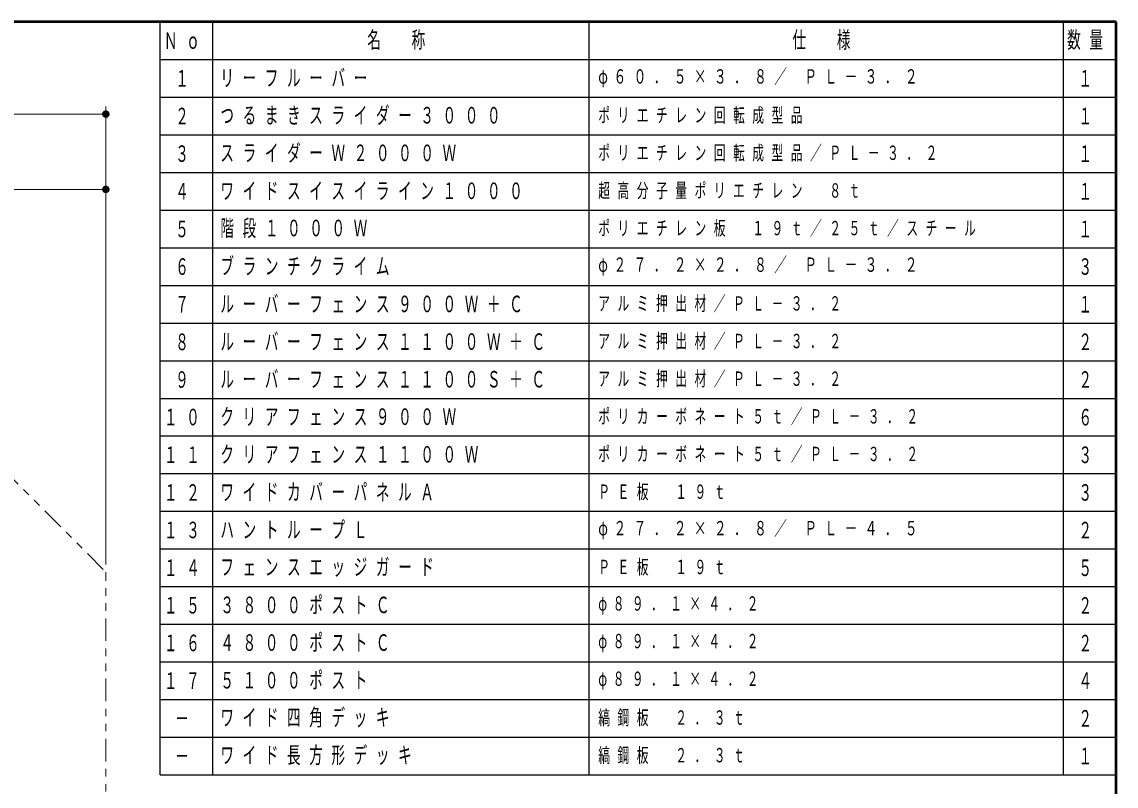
# Model space of a CAD drawing. Units: millimetres on the paper. Extents: x -385 to 0, y -594 to 267.
# Drawn here: x -145.4 to 0, y 165.5 to 267 of the extents above; entities that cross this region are included whole.
import ezdxf
from ezdxf.enums import TextEntityAlignment as Align

# ---------------------------------------------------------------- set-up
doc = ezdxf.new("R2010")
doc.units = ezdxf.units.MM
doc.linetypes.add('USER3', pattern=[8, 3, -1, 1, -1, 1, -1])
doc.layers.add('LY_1', color=7, linetype='Continuous', lineweight=25)
doc.styles.add('ＭＳ ゴシック', font='')
doc.styles.get('ＭＳ ゴシック').set_extended_font_data('MS Gothic')

# ---------------------------------------------------------------- blocks, each defined once
blk = doc.blocks.new('filled_dot')
at = {"color": 0, "linetype": 'Continuous', "lineweight": -2, "const_width": 1.25}
blk.add_lwpolyline([(-0.625, 0, 1), (0.625, 0, 1)], format="xyb", close=True, dxfattribs=at)

msp = doc.modelspace()

# ---------------------------------------------------------------- linework, layer by layer
at = {"layer": 'LY_1', "lineweight": 50}
for p, q in [((0, 267), (-385, 267)), ((0, 0), (0, 267))]:
    msp.add_line(p, q, dxfattribs=at)
at = {"layer": 'LY_1'}
for p, q in [((-127, 167), (-127, 267)), ((-120, 167), (-120, 267)), ((-70, 167), (-70, 267)), ((-7, 167), (-7, 267)), ((-127, 262), (0, 262)), ((-127, 257), (0, 257)), ((-127, 252), (0, 252)), ((-127, 247), (0, 247)), ((-127, 242), (0, 242)), ((-127, 237), (0, 237)), ((-127, 232), (0, 232)), ((-127, 227), (0, 227)), ((-127, 222), (0, 222)), ((-127, 217), (0, 217)), ((-127, 212), (0, 212)), ((-127, 207), (0, 207)), ((-127, 202), (0, 202)), ((-127, 197), (0, 197)), ((-127, 192), (0, 192)), ((-127, 187), (0, 187)), ((-127, 182), (0, 182)), ((-127, 177), (0, 177)), ((-127, 172), (0, 172)), ((-127, 167), (0, 167))]:
    msp.add_line(p, q, dxfattribs=at)
at = {"layer": 'LY_1', "lineweight": 13}
for p, q in [((-346.148, 254.749), (-134.22, 254.749)), ((-134.22, 245.749), (-134.22, 255.749)), ((-134.22, 194.934), (-134.22, 245.749)), ((-167.554, 244.749), (-134.22, 244.749))]:
    msp.add_line(p, q, dxfattribs=at)
at = {"layer": 'LY_1', "linetype": 'USER3', "lineweight": 13}
for p in [(-153.649, 213.363), (-134.22, 152.778)]:
    msp.add_line(p, (-134.22, 193.934), dxfattribs=at)

# ---------------------------------------------------------------- block references
at = {"layer": 'LY_1', "lineweight": 13, "xscale": 0.4, "yscale": 0.4, "rotation": 180}
for p in [(-134.22, 254.749), (-134.22, 244.749)]:
    msp.add_blockref('filled_dot', p, dxfattribs=at)

# ---------------------------------------------------------------- texts
at = {"layer": 'LY_1', "style": 'ＭＳ ゴシック', "width": 0.6}
for s, p in [('１', (-125, 259.5)), ('１', (-5, 259.5)), ('２', (-125, 254.5)), ('１', (-5, 254.5)), ('３', (-125, 249.5)), ('１', (-5, 249.5)), ('４', (-125, 244.5)), ('１', (-5, 244.5)), ('５', (-125, 239.5)), ('１', (-5, 239.5)), ('６', (-125, 234.5)), ('３', (-5, 234.5)), ('７', (-125, 229.5)), ('１', (-5, 229.5)), ('８', (-125, 224.5)), ('２', (-5, 224.5)), ('９', (-125, 219.5)), ('２', (-5, 219.5)), ('６', (-5, 214.5)), ('３', (-5, 209.5)), ('３', (-5, 204.5)), ('２', (-5, 199.5)), ('５', (-5, 194.5)), ('２', (-5, 189.5)), ('２', (-5, 184.5)), ('４', (-5, 179.5)), ('－', (-125, 174.5)), ('２', (-5, 174.5)), ('１', (-5, 169.5)), ('－', (-125, 169.5))]:
    msp.add_text(s, height=2.199, dxfattribs=at).set_placement(p, align=Align.MIDDLE_LEFT)
at = {"layer": 'LY_1', "attachment_point": 4, "style": 'ＭＳ ゴシック'}
for s, insert, char_height in [('\\T1.64;\\W0.6;名\u3000称', (-99.5, 264.5), 2.199), ('\\T1.64;\\W0.6;仕\u3000様', (-43, 264.5), 2.199), ('\\T1.64;\\W0.6;数量', (-6.5, 264.5), 2.199), ('\\T1.64;\\W0.6;Ｎｏ', (-126.5, 264.5), 2.199), ('\\T1.64;\\W0.6;リーフルーバー', (-119, 259.5), 2.199), ('\\T1.58;\\W0.65;φ６０．５×３．８／\\~ＰＬ－３．２', (-68.8, 259.5), 1.906), ('\\T1.64;\\W0.6;つるまきスライダー３０００', (-119, 254.5), 2.199), ('\\T1.64;\\W0.6;ポリエチレン回転成型品', (-68.8, 254.5), 1.906), ('\\T1.64;\\W0.6;スライダーＷ２０００Ｗ', (-119, 249.5), 2.199), ('\\T1.64;\\W0.6;ポリエチレン回転成型品／ＰＬ－３．２', (-68.8, 249.5), 1.906), ('\\T1.64;\\W0.6;ワイドスイスイライン１０００', (-119, 244.5), 2.199), ('\\T1.64;\\W0.6;超高分子量ポリエチレン\u3000８ｔ', (-68.8, 244.5), 1.906), ('\\T1.64;\\W0.6;階段１０００Ｗ', (-119, 239.5), 2.199), ('\\T1.64;\\W0.6;ポリエチレン板\u3000１９ｔ／２５ｔ／スチール', (-68.8, 239.5), 1.906), ('\\T1.64;\\W0.6;ブランチクライム', (-119, 234.5), 2.199), ('\\T1.58;\\W0.65;φ２７．２×２．８／\\~ＰＬ－３．２', (-68.8, 234.5), 1.906), ('\\T1.64;\\W0.6;ルーバーフェンス９００Ｗ＋Ｃ', (-119, 229.5), 2.199), ('\\T1.64;\\W0.6;アルミ押出材／ＰＬ－３．２', (-68.8, 229.5), 1.906), ('\\T1.64;\\W0.6;ルーバーフェンス１１００Ｗ＋Ｃ', (-119, 224.5), 2.199), ('\\T1.64;\\W0.6;アルミ押出材／ＰＬ－３．２', (-68.8, 224.5), 1.906), ('\\T1.64;\\W0.6;ルーバーフェンス１１００Ｓ＋Ｃ', (-119, 219.5), 2.199), ('\\T1.64;\\W0.6;アルミ押出材／ＰＬ－３．２', (-68.8, 219.5), 1.906), ('\\T1.64;\\W0.6;１０', (-126.5, 214.5), 2.199), ('\\T1.64;\\W0.6;クリアフェンス９００Ｗ', (-119, 214.5), 2.199), ('\\T1.64;\\W0.6;ポリカーボネート５ｔ／ＰＬ－３．２', (-68.8, 214.5), 1.906), ('\\T1.64;\\W0.6;クリアフェンス１１００Ｗ', (-119, 209.5), 2.199), ('\\T1.64;\\W0.6;ポリカーボネート５ｔ／ＰＬ－３．２', (-68.8, 209.5), 1.906), ('\\T1.64;\\W0.6;１１', (-126.5, 209.5), 2.199), ('\\T1.64;\\W0.6;１２', (-126.5, 204.5), 2.199), ('\\T1.64;\\W0.6;ワイドカバーパネルＡ', (-119, 204.5), 2.199), ('\\T1.64;\\W0.6;ＰＥ板\u3000１９ｔ', (-68.8, 204.5), 1.906), ('\\T1.64;\\W0.6;１３', (-126.5, 199.5), 2.199), ('\\T1.64;\\W0.6;ハントループＬ', (-119, 199.5), 2.199), ('\\T1.58;\\W0.65;φ２７．２×２．８／\\~ＰＬ－４．５', (-68.8, 199.5), 1.906), ('\\T1.64;\\W0.6;１４', (-126.5, 194.5), 2.199), ('\\T1.64;\\W0.6;フェンスエッジガード', (-119, 194.5), 2.199), ('\\T1.64;\\W0.6;ＰＥ板\u3000１９ｔ', (-68.8, 194.5), 1.906), ('\\T1.64;\\W0.6;１５', (-126.5, 189.5), 2.199), ('\\T1.64;\\W0.6;３８００ポストＣ', (-119, 189.5), 2.199), ('\\T1.63;\\W0.6;φ８９．１×４．２', (-68.8, 189.5), 1.906), ('\\T1.64;\\W0.6;１６', (-126.5, 184.5), 2.199), ('\\T1.64;\\W0.6;４８００ポストＣ', (-119, 184.5), 2.199), ('\\T1.63;\\W0.6;φ８９．１×４．２', (-68.8, 184.5), 1.906), ('\\T1.64;\\W0.6;１７', (-126.5, 179.5), 2.199), ('\\T1.64;\\W0.6;５１００ポスト', (-119, 179.5), 2.199), ('\\T1.63;\\W0.6;φ８９．１×４．２', (-68.8, 179.5), 1.906), ('\\T1.64;\\W0.6;ワイド四角デッキ', (-119, 174.5), 2.199), ('\\T1.64;\\W0.6;縞鋼板\u3000２．３ｔ', (-68.8, 174.5), 1.906), ('\\T1.64;\\W0.6;ワイド長方形デッキ', (-119, 169.5), 2.199), ('\\T1.64;\\W0.6;縞鋼板\u3000２．３ｔ', (-68.8, 169.5), 1.906)]:
    msp.add_mtext(s, dxfattribs=dict(at, insert=insert, char_height=char_height))

doc.saveas('drawing.dxf')
